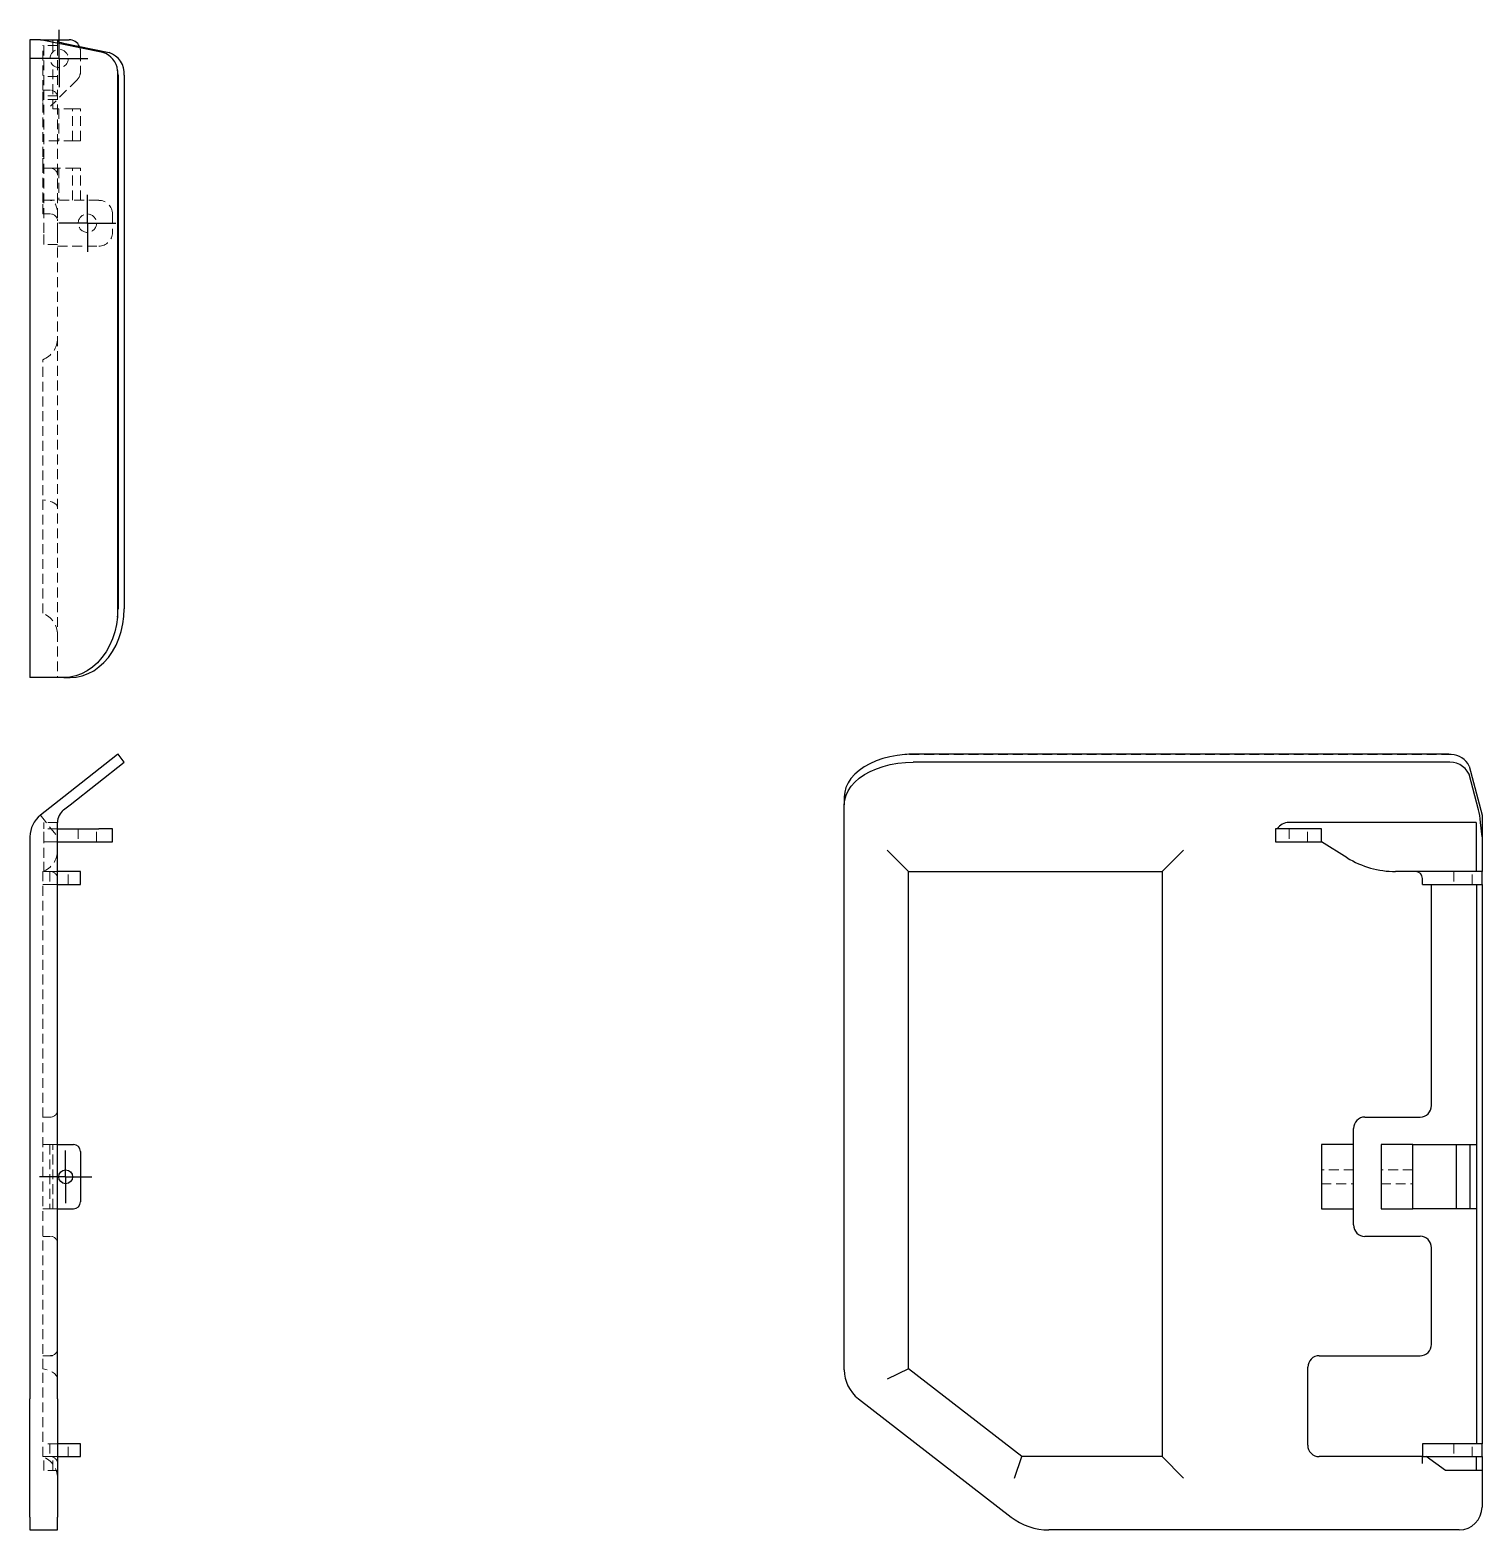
# Model space of a CAD drawing. Header units: millimetres. Extents: x 77 to 264, y 7 to 200.
import ezdxf

# ---------------------------------------------------------------- set-up
doc = ezdxf.new("R2010")
doc.units = ezdxf.units.MM
doc.linetypes.add('HIDDEN', pattern=[1.905, 1.27, -0.635])
doc.layers.add('10', color=7, linetype='Continuous')

# ---------------------------------------------------------------- blocks, each defined once
blk = doc.blocks.new('SW_CENTERMARKSYMBOL_0')
at = {"layer": '10', "color": 0}
for p, q in [((0, 2.5), (0, 3.39)), ((0, 0), (0, 2.5)), ((-2.5, 0), (-3.39, 0)), ((0, 0), (-2.5, 0)), ((0, 0), (0, -2.5)), ((0, 0), (2.5, 0)), ((2.5, 0), (3.39, 0)), ((0, -2.5), (0, -3.39))]:
    blk.add_line(p, q, dxfattribs=at)
blk = doc.blocks.new('SW_CENTERMARKSYMBOL_1')
at = {"layer": '10', "color": 0}
for p, q in [((0, 2.5), (0, 3.68)), ((0, 0), (0, 2.5)), ((-2.5, 0), (-3.68, 0)), ((0, 0), (-2.5, 0)), ((0, 0), (0, -2.5)), ((0, 0), (2.5, 0)), ((2.5, 0), (3.68, 0)), ((0, -2.5), (0, -3.68))]:
    blk.add_line(p, q, dxfattribs=at)
blk = doc.blocks.new('SW_CENTERMARKSYMBOL_2')
at = {"layer": '10', "color": 0}
for p, q in [((0, 2.5), (0, 3.68)), ((0, 0), (0, 2.5)), ((-2.5, 0), (-3.68, 0)), ((0, 0), (-2.5, 0)), ((0, 0), (0, -2.5)), ((0, 0), (2.5, 0)), ((2.5, 0), (3.68, 0)), ((0, -2.5), (0, -3.68))]:
    blk.add_line(p, q, dxfattribs=at)

msp = doc.modelspace()

# ---------------------------------------------------------------- linework, layer by layer
at = {"color": 7, "linetype": 'Continuous', "lineweight": 25}
for p, q in [((76.92, 199.11), (76.92, 116.89)), ((78.28, 199.11), (76.92, 199.11)), ((86.32, 197.45), (78.28, 199.11)), ((78.28, 199.11), (80.47, 199.11)), ((80.47, 199.11), (80.47, 198.92)), ((80.47, 199.11), (81.95, 199.11)), ((81.26, 198.66), (87.12, 197.45)), ((88.22, 195.15), (88.22, 124.69)), ((88.27, 194.53), (88.27, 125.76)), ((89.08, 194.53), (89.08, 125.76)), ((78.28, 116.89), (76.92, 116.89)), ((81.29, 116.89), (78.28, 116.89)), ((81.29, 116.89), (82.1, 116.89)), ((88.22, 106.96), (81.29, 101.52)), ((88.27, 107), (88.22, 106.96)), ((89.08, 105.97), (88.27, 107)), ((259.53, 107), (190.76, 107)), ((82.1, 100.49), (89.08, 105.97)), ((259.53, 105.97), (190.76, 105.97)), ((262.45, 105.46), (264.11, 99.15)), ((263.66, 99.83), (262.45, 104.44)), ((81.29, 101.52), (78.28, 99.15)), ((181.89, 101.52), (181.89, 100.49)), ((81.26, 99.83), (82.1, 100.49)), ((181.89, 99.83), (181.89, 100.49)), ((181.89, 98.21), (181.89, 99.83)), ((264.11, 99.15), (264.11, 96.36)), ((80.47, 27.65), (80.47, 98.21)), ((80.47, 97.38), (85.79, 97.38)), ((87.57, 97.38), (85.79, 97.38)), ((87.57, 95.72), (87.57, 97.38)), ((181.89, 27.65), (181.89, 98.21)), ((237.49, 97.38), (237.49, 95.72)), ((239.27, 97.38), (237.49, 97.38)), ((263.36, 98.21), (239.21, 98.21)), ((241.63, 97.38), (239.27, 97.38)), ((243.41, 97.38), (241.63, 97.38)), ((243.41, 95.72), (243.41, 97.38)), ((263.36, 98.21), (263.36, 91.88)), ((264.11, 96.36), (263.92, 98.21)), ((76.92, 96.36), (76.92, 27.65)), ((80.47, 95.72), (85.79, 95.72)), ((85.79, 95.72), (87.57, 95.72)), ((237.49, 95.72), (239.27, 95.72)), ((239.27, 95.72), (241.63, 95.72)), ((241.63, 95.72), (243.41, 95.72)), ((246.74, 93.65), (243.41, 95.72)), ((264.11, 96.36), (264.11, 91.88)), ((187.41, 94.63), (190.17, 91.88)), ((225.62, 94.63), (222.86, 91.88)), ((82.99, 91.88), (80.47, 91.88)), ((83.43, 91.88), (82.99, 91.88)), ((83.43, 90.22), (83.43, 91.88)), ((190.17, 91.88), (222.86, 91.88)), ((190.17, 27.79), (190.17, 91.88)), ((222.86, 91.88), (222.86, 16.46)), ((255.53, 91.88), (252.97, 91.88)), ((258.94, 91.88), (255.53, 91.88)), ((256.42, 90.22), (256.42, 90.99)), ((259.99, 91.88), (258.94, 91.88)), ((262.63, 91.88), (259.99, 91.88)), ((264.11, 91.88), (262.63, 91.88)), ((264.11, 90.22), (264.11, 91.88)), ((80.47, 90.22), (82.99, 90.22)), ((82.99, 90.22), (83.43, 90.22)), ((256.42, 90.22), (258.94, 90.22)), ((257.6, 61.71), (257.6, 90.22)), ((258.94, 90.22), (259.99, 90.22)), ((259.99, 90.22), (262.63, 90.22)), ((262.63, 90.22), (264.11, 90.22)), ((263.38, 90.22), (263.38, 18.12)), ((264.11, 90.22), (264.11, 18.12)), ((249.02, 60.23), (256.12, 60.23)), ((247.55, 56.68), (247.55, 58.75)), ((80.47, 56.68), (82.54, 56.68)), ((247.55, 56.68), (243.41, 56.68)), ((243.41, 56.68), (243.41, 55.8)), ((255.19, 56.68), (251.09, 56.68)), ((251.09, 56.68), (251.09, 55.8)), ((255.19, 55.8), (255.19, 56.68)), ((255.19, 56.68), (260.8, 56.68)), ((260.8, 48.4), (260.8, 56.68)), ((260.8, 56.68), (262.55, 56.68)), ((262.55, 56.68), (262.55, 48.4)), ((262.55, 56.68), (263.38, 56.68)), ((83.43, 55.8), (83.43, 49.29)), ((243.41, 55.8), (243.41, 49.29)), ((247.55, 49.29), (247.55, 55.8)), ((251.09, 55.8), (251.09, 49.29)), ((255.19, 49.29), (255.19, 55.8)), ((80.47, 48.4), (82.54, 48.4)), ((243.41, 49.29), (243.41, 48.4)), ((243.41, 48.4), (247.55, 48.4)), ((247.55, 46.33), (247.55, 48.4)), ((251.09, 49.29), (251.09, 48.4)), ((251.09, 48.4), (255.19, 48.4)), ((255.19, 48.4), (255.19, 49.29)), ((260.8, 48.4), (255.19, 48.4)), ((262.55, 48.4), (260.8, 48.4)), ((263.38, 48.4), (262.55, 48.4)), ((256.12, 44.85), (249.02, 44.85)), ((257.6, 30.93), (257.6, 43.38)), ((243.13, 29.47), (256.12, 29.45)), ((76.92, 27.65), (76.92, 23.91)), ((80.47, 23.91), (80.47, 27.65)), ((190.17, 27.79), (187.41, 26.44)), ((204.79, 16.46), (190.17, 27.79)), ((241.64, 17.94), (241.65, 28)), ((76.92, 8.67), (76.92, 23.91)), ((80.47, 23.91), (80.47, 8.67)), ((183.73, 23.91), (203.39, 8.67)), ((82.99, 18.12), (80.47, 18.12)), ((83.43, 18.12), (82.99, 18.12)), ((83.43, 16.46), (83.43, 18.12)), ((256.42, 18.12), (256.42, 16.46)), ((258.94, 18.12), (256.42, 18.12)), ((259.99, 18.12), (258.94, 18.12)), ((262.63, 18.12), (259.99, 18.12)), ((264.11, 18.12), (262.63, 18.12)), ((264.11, 16.46), (264.11, 18.12)), ((80.47, 16.46), (82.99, 16.46)), ((82.99, 16.46), (83.43, 16.46)), ((203.84, 13.7), (204.79, 16.46)), ((222.86, 16.46), (204.79, 16.46)), ((225.62, 13.7), (222.86, 16.46)), ((256.42, 16.46), (243.12, 16.46)), ((256.42, 16.46), (258.94, 16.46)), ((256.42, 15.58), (256.42, 16.46)), ((259.38, 14.69), (256.89, 16.46)), ((258.94, 16.46), (259.99, 16.46)), ((259.99, 16.46), (262.63, 16.46)), ((262.63, 16.46), (264.11, 16.46)), ((263.38, 14.69), (263.38, 16.46)), ((264.11, 16.46), (264.11, 14.69)), ((264.11, 14.69), (259.38, 14.69)), ((264.11, 14.69), (264.11, 9.96)), ((76.92, 8.67), (76.92, 7)), ((80.47, 7), (80.47, 8.67)), ((76.92, 7), (80.47, 7)), ((261.15, 7), (208.28, 7))]:
    msp.add_line(p, q, dxfattribs=at)
at = {"color": 7, "linetype": 'HIDDEN', "lineweight": 18}
for p, q in [((78.58, 192.6), (78.58, 198.38)), ((80.47, 198.38), (78.58, 198.38)), ((78.7, 198.36), (78.7, 198.38)), ((78.7, 174.21), (78.7, 198.36)), ((80.47, 198.36), (78.7, 198.36)), ((79.88, 198.38), (79.88, 199.11)), ((79.88, 197.55), (79.88, 198.38)), ((80.47, 198.92), (80.47, 198.36)), ((80.47, 198.36), (80.47, 174.21)), ((83.43, 197.63), (83.43, 194.99)), ((79.88, 190.19), (79.88, 195.8)), ((80.47, 194.38), (78.7, 194.38)), ((82.99, 193.94), (79.58, 190.53)), ((79.58, 192.6), (78.58, 192.6)), ((78.58, 191.12), (78.58, 192.6)), ((80.47, 191.89), (78.7, 191.89)), ((80.47, 191.42), (78.58, 191.42)), ((78.58, 184.02), (78.58, 191.12)), ((82.54, 190.19), (79.88, 190.19)), ((80.63, 190.19), (80.63, 186.09)), ((82.4, 186.09), (82.4, 190.19)), ((83.43, 190.19), (82.54, 190.19)), ((83.43, 186.09), (83.43, 190.19)), ((82.54, 186.09), (78.58, 186.09)), ((82.54, 186.09), (83.43, 186.09)), ((78.58, 182.55), (78.58, 184.02)), ((79.58, 182.55), (78.58, 182.55)), ((78.58, 178.13), (78.58, 182.55)), ((79.58, 182.55), (82.54, 182.55)), ((80.63, 182.55), (80.63, 178.41)), ((82.4, 178.41), (82.4, 182.55)), ((83.43, 178.41), (83.43, 182.55)), ((78.58, 176.65), (78.58, 178.13)), ((85.79, 178.41), (78.7, 178.41)), ((78.58, 176.64), (78.58, 176.65)), ((79.58, 176.64), (78.58, 176.64)), ((87.57, 176.63), (87.57, 174.27)), ((78.7, 172.71), (78.7, 174.21)), ((80.47, 174.21), (80.47, 116.89)), ((80.47, 172.71), (78.7, 172.71)), ((80.47, 172.49), (85.79, 172.49)), ((78.58, 125.17), (78.58, 157.86)), ((260.15, 106.96), (189.69, 106.96)), ((78.28, 99.15), (80.47, 96.36)), ((80.47, 98.21), (78.7, 98.21)), ((78.7, 97.38), (78.7, 98.21)), ((80.47, 97.38), (78.7, 97.38)), ((78.7, 95.72), (78.7, 97.38)), ((83.14, 97.38), (83.14, 95.72)), ((85.5, 95.72), (85.5, 97.38)), ((239.26, 97.38), (239.26, 95.72)), ((241.63, 95.72), (241.63, 97.38)), ((79.58, 95.72), (78.7, 95.72)), ((78.7, 93.65), (78.7, 95.72)), ((80.47, 95.72), (79.58, 95.72)), ((78.7, 91.88), (78.7, 93.65)), ((78.58, 27.79), (78.58, 91.88)), ((79.58, 91.88), (78.7, 91.88)), ((79.5, 91.88), (79.5, 90.22)), ((80.47, 91.88), (79.58, 91.88)), ((81.86, 90.22), (81.86, 91.88)), ((260.49, 91.88), (260.49, 90.22)), ((262.86, 90.22), (262.86, 91.88)), ((79.58, 90.22), (78.58, 90.22)), ((79.58, 90.22), (80.47, 90.22)), ((79.58, 60.23), (78.58, 60.23)), ((79.58, 56.68), (78.58, 56.68)), ((79.5, 56.68), (79.5, 48.4)), ((80.47, 56.68), (79.58, 56.68)), ((79.88, 48.4), (79.88, 56.68)), ((247.55, 53.42), (243.41, 53.42)), ((255.19, 53.42), (251.09, 53.42)), ((243.41, 51.64), (247.55, 51.64)), ((251.09, 51.64), (255.19, 51.64)), ((79.58, 48.4), (78.58, 48.4)), ((79.58, 48.4), (80.47, 48.4)), ((79.58, 44.85), (78.58, 44.85)), ((79.58, 29.47), (78.58, 29.47)), ((79.58, 29.45), (78.58, 29.45)), ((78.58, 16.46), (78.58, 27.79)), ((80.47, 18.12), (78.58, 18.12)), ((79.5, 18.12), (79.5, 16.46)), ((81.86, 16.46), (81.86, 18.12)), ((260.49, 18.12), (260.49, 16.46)), ((262.86, 16.46), (262.86, 18.12)), ((79.58, 16.46), (78.58, 16.46)), ((78.7, 14.69), (78.7, 16.46)), ((80.47, 16.46), (79.58, 16.46)), ((79.88, 14.69), (79.88, 16.46)), ((80.47, 14.69), (78.7, 14.69))]:
    msp.add_line(p, q, dxfattribs=at)
at = {"color": 7, "linetype": 'HIDDEN', "lineweight": 18, "flags": 128}
msp.add_lwpolyline([(83.43, 182.55), (83.41, 182.55), (83.36, 182.55), (83.28, 182.55), (83.17, 182.55), (83.03, 182.55), (82.88, 182.55), (82.71, 182.55), (82.54, 182.55)], dxfattribs=at)
at = {"color": 7, "linetype": 'Continuous', "lineweight": 25, "flags": 128}
for points in [[(82.1, 116.89), (82.88, 116.95), (83.65, 117.12), (84.4, 117.39), (85.13, 117.77), (85.81, 118.25), (86.45, 118.83), (87.03, 119.49), (87.56, 120.23), (88.01, 121.04), (88.39, 121.92), (88.69, 122.83), (88.9, 123.79), (89.03, 124.77), (89.08, 125.76)], [(88.22, 124.69), (88.08, 123.72), (87.86, 122.77), (87.56, 121.86), (87.18, 121), (86.72, 120.19), (86.2, 119.46), (85.62, 118.8), (84.99, 118.24), (84.3, 117.76), (83.58, 117.38), (82.84, 117.11), (82.07, 116.95), (81.29, 116.89)], [(189.69, 106.96), (188.72, 106.85), (187.77, 106.68), (186.86, 106.44), (186, 106.14), (185.19, 105.78), (184.46, 105.37), (183.8, 104.92), (183.24, 104.42), (182.76, 103.88), (182.38, 103.32), (182.11, 102.73), (181.95, 102.13), (181.89, 101.52)], [(181.89, 100.49), (181.95, 101.11), (182.12, 101.71), (182.39, 102.3), (182.77, 102.87), (183.25, 103.41), (183.83, 103.91), (184.49, 104.37), (185.23, 104.78), (186.04, 105.13), (186.92, 105.43), (187.83, 105.66), (188.79, 105.83), (189.77, 105.94), (190.76, 105.97)], [(247.55, 55.8), (247.55, 55.97), (247.55, 56.14), (247.55, 56.29), (247.55, 56.42), (247.55, 56.53), (247.55, 56.62), (247.55, 56.67), (247.55, 56.68)], [(247.55, 48.4), (247.55, 48.42), (247.55, 48.47), (247.55, 48.55), (247.55, 48.66), (247.55, 48.8), (247.55, 48.95), (247.55, 49.12), (247.55, 49.29)]]:
    msp.add_lwpolyline(points, dxfattribs=at)
at = {"color": 7, "linetype": 'HIDDEN', "lineweight": 18}
for centre in [(80.68, 196.68), (84.32, 175.45)]:
    msp.add_circle(centre, 1.18, dxfattribs=at)
at = {"color": 7, "linetype": 'Continuous', "lineweight": 25}
msp.add_circle((81.52, 52.53), 0.887, dxfattribs=at)
for centre, radius, start, end in [((81.95, 197.63), 1.48, 24.3768, 90), ((85.56, 194.89), 2.67, 5.6139, 73.5502), ((86.25, 194.75), 2.83, 355.503, 72.0792), ((260.11, 104.38), 2.58, 24.8904, 89.1275), ((259.89, 103.11), 2.88, 27.3709, 97.1862), ((80.47, 96.36), 3.55, 128.1401, 180), ((82.54, 98.21), 2.07, 128.1401, 180), ((239.21, 96.43), 1.77, 90, 147.841), ((252.97, 103.71), 11.83, 238.1758, 270), ((255.53, 90.99), 0.887, 0, 90), ((249.02, 58.75), 1.48, 90, 180), ((256.12, 61.71), 1.48, 270, 0), ((82.54, 55.8), 0.887, 0, 90), ((82.54, 49.29), 0.887, 270, 0), ((249.02, 46.33), 1.48, 180, 270), ((256.12, 43.38), 1.48, 0, 90), ((243.13, 27.99), 1.48, 89.9125, 179.9489), ((256.12, 30.93), 1.48, 269.9125, 0), ((186.62, 27.65), 4.73, 180, 232.2243), ((243.12, 17.94), 1.48, 179.9489, 270), ((261.15, 9.96), 2.96, 270, 0), ((208.28, 14.98), 7.98, 232.2243, 270)]:
    msp.add_arc(centre, radius, start, end, dxfattribs=at)
at = {"color": 7, "linetype": 'HIDDEN', "lineweight": 18}
for centre, radius, start, end in [((81.95, 197.63), 1.48, 0, 24.3768), ((81.95, 194.99), 1.48, 315, 0), ((79.58, 191.71), 0.887, 0, 90), ((79.58, 181.66), 0.887, 0, 90), ((85.79, 176.63), 1.77, 0, 90), ((79.58, 175.76), 0.887, 0, 90), ((79.58, 175.75), 0.887, 0, 90), ((85.79, 174.27), 1.77, 270, 0), ((77.51, 160.62), 2.96, 291.1002, 0), ((77.51, 122.41), 2.96, 0, 68.8998), ((77.51, 94.63), 2.96, 291.1002, 0), ((79.58, 90.99), 0.887, 0, 90), ((79.58, 61.12), 0.887, 270, 0), ((79.58, 43.97), 0.887, 0, 90), ((79.58, 30.36), 0.887, 270, 360), ((79.58, 30.34), 0.887, 270, 360), ((77.51, 13.7), 2.96, 0, 68.8998), ((79.58, 15.58), 0.887, 0, 90)]:
    msp.add_arc(centre, radius, start, end, dxfattribs=at)
at = {"color": 7, "linetype": 'Continuous', "lineweight": 25}
for centre, major_axis, ratio, start_param, end_param in [((82.54, 198.66), (2.07, -0.27), 0.098547, 3.154288, 4.059414), ((85.99, 194.53), (0, 2.96), 0.771048, 4.712389, 4.923058), ((81.43, 125.76), (0, 8.87), 0.771048, 4.590909, 4.712389), ((190.76, 101.35), (8.87, 0), 0.637269, 1.570796, 1.692276), ((259.53, 105.12), (2.96, 0), 0.637269, 1.360127, 1.570796), ((263.66, 98.21), (-0.21, 2.07), 0.126276, 4.699534, 5.60466)]:
    msp.add_ellipse(centre, major_axis=major_axis, ratio=ratio, start_param=start_param, end_param=end_param, dxfattribs=at)
at = {"color": 7, "linetype": 'HIDDEN', "lineweight": 18}
for centre, major_axis, ratio, start_param, end_param in [((79.58, 176.72), (0, 1.68), 0.527315, 4.712389, 6.283185), ((77.51, 138.84), (2.96, 0), 0.342139, 0, 1.202528), ((77.51, 26.44), (2.96, 0), 0.490158, 0, 1.202528)]:
    msp.add_ellipse(centre, major_axis=major_axis, ratio=ratio, start_param=start_param, end_param=end_param, dxfattribs=at)

# ---------------------------------------------------------------- block references
at = {"layer": '10'}
for name, p in [('SW_CENTERMARKSYMBOL_1', (80.68, 196.68)), ('SW_CENTERMARKSYMBOL_2', (84.32, 175.45)), ('SW_CENTERMARKSYMBOL_0', (81.52, 52.53))]:
    msp.add_blockref(name, p, dxfattribs=at)

doc.saveas('drawing.dxf')
